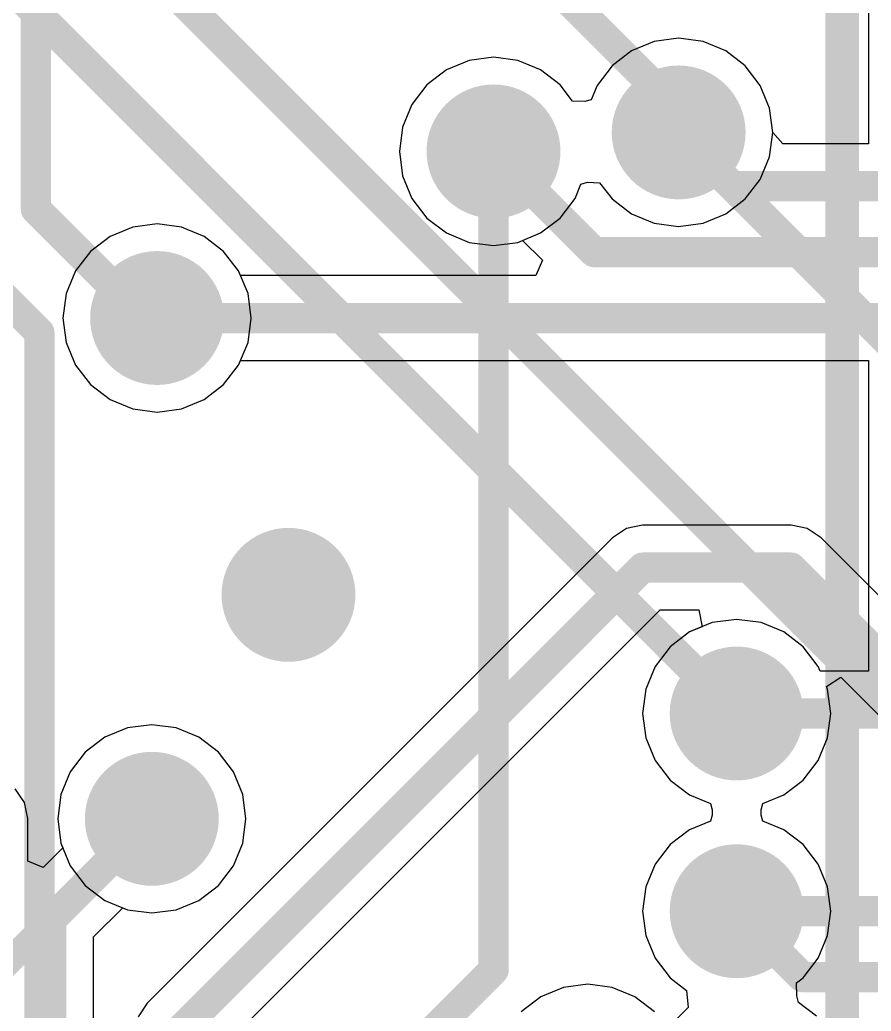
# Model space of a CAD drawing. Header units: millimetres. Extents: x 0 to 7.44, y -3.03 to 0.
# Drawn here: x 4.782 to 5.0362, y -1.4354 to -1.1393 of the extents above; entities that cross this region are included whole.
import ezdxf

# ---------------------------------------------------------------- set-up
doc = ezdxf.new("R2010")
doc.units = ezdxf.units.MM
doc.header["$MEASUREMENT"] = 0
for name, color, linetype in [('BottomLayer', 5, 'Continuous'), ('MidLayer1', 16, 'Continuous'), ('MidLayer2', 76, 'Continuous'), ('MultiLayer', 9, 'Continuous'), ('TopLayer', 1, 'Continuous'), ('TopOverlay', 2, 'Continuous'), ('ViaHoleLayer', 16, 'Continuous')]:
    doc.layers.add(name, color=color, linetype=linetype)

# ---------------------------------------------------------------- blocks, each defined once
blk = doc.blocks.new('STM32H743VIT6_61')
at = {"layer": 'TopOverlay', "const_width": 0.01}
blk.add_lwpolyline([(0.25594, 0.25594), (-0.25594, 0.25594)], dxfattribs=at)

msp = doc.modelspace()

# ---------------------------------------------------------------- linework, layer by layer
at = {"layer": 'BottomLayer'}
for p, q in [((4.97146, -1.14576), (4.96468, -1.14857)), ((4.97874, -1.1448), (4.97146, -1.14576)), ((4.98602, -1.14576), (4.97874, -1.1448)), ((4.9928, -1.14857), (4.98602, -1.14576)), ((4.96468, -1.14857), (4.95886, -1.15304)), ((4.99862, -1.15304), (4.9928, -1.14857)), ((4.91616, -1.15144), (4.90938, -1.15425)), ((4.92344, -1.15048), (4.91616, -1.15144)), ((4.93071, -1.15144), (4.92344, -1.15048)), ((4.93749, -1.15425), (4.93071, -1.15144)), ((4.90938, -1.15425), (4.90356, -1.15872)), ((4.94332, -1.15872), (4.93749, -1.15425)), ((4.95886, -1.15304), (4.95439, -1.15886)), ((5.00309, -1.15886), (4.99862, -1.15304)), ((4.90356, -1.15872), (4.89909, -1.16454)), ((4.94703, -1.16356), (4.94332, -1.15872)), ((4.95439, -1.15886), (4.95262, -1.16314)), ((5.0059, -1.16564), (5.00309, -1.15886)), ((4.95262, -1.16314), (4.95069, -1.1637)), ((4.89909, -1.16454), (4.89628, -1.17132)), ((4.95069, -1.1637), (4.94703, -1.16356)), ((5.00685, -1.17292), (5.0059, -1.16564)), ((4.89628, -1.17132), (4.89532, -1.1786)), ((5.0059, -1.18019), (5.00685, -1.17292)), ((4.89532, -1.1786), (4.89628, -1.18588)), ((5.00309, -1.18697), (5.0059, -1.18019)), ((4.89628, -1.18588), (4.89909, -1.19266)), ((4.99862, -1.1928), (5.00309, -1.18697)), ((4.94778, -1.19266), (4.94956, -1.18837)), ((4.94956, -1.18837), (4.95149, -1.18781)), ((4.95149, -1.18781), (4.95514, -1.18795)), ((4.95514, -1.18795), (4.95886, -1.1928)), ((4.89909, -1.19266), (4.90356, -1.19848)), ((4.94332, -1.19848), (4.94778, -1.19266)), ((4.95886, -1.1928), (4.96468, -1.19727)), ((4.9928, -1.19727), (4.99862, -1.1928)), ((4.90356, -1.19848), (4.90938, -1.20295)), ((4.93749, -1.20295), (4.94332, -1.19848)), ((4.96468, -1.19727), (4.97146, -1.20007)), ((4.98602, -1.20007), (4.9928, -1.19727)), ((4.81568, -1.20119), (4.8089, -1.204)), ((4.82296, -1.20023), (4.81568, -1.20119)), ((4.83023, -1.20119), (4.82296, -1.20023)), ((4.83701, -1.204), (4.83023, -1.20119)), ((4.97146, -1.20007), (4.97874, -1.20103)), ((4.97874, -1.20103), (4.98602, -1.20007)), ((4.8089, -1.204), (4.80308, -1.20847)), ((4.84284, -1.20847), (4.83701, -1.204)), ((4.90938, -1.20295), (4.91616, -1.20575)), ((4.93071, -1.20575), (4.93749, -1.20295)), ((4.91616, -1.20575), (4.92344, -1.20671)), ((4.92344, -1.20671), (4.93071, -1.20575)), ((4.80308, -1.20847), (4.79861, -1.21429)), ((4.8473, -1.21429), (4.84284, -1.20847)), ((4.79861, -1.21429), (4.7958, -1.22107)), ((4.85011, -1.22107), (4.8473, -1.21429)), ((4.7958, -1.22107), (4.79484, -1.22835)), ((4.85107, -1.22835), (4.85011, -1.22107)), ((4.79484, -1.22835), (4.7958, -1.23562)), ((4.85011, -1.23562), (4.85107, -1.22835)), ((4.7958, -1.23562), (4.79861, -1.2424)), ((4.8473, -1.2424), (4.85011, -1.23562)), ((4.79861, -1.2424), (4.80308, -1.24823)), ((4.84284, -1.24823), (4.8473, -1.2424)), ((4.80308, -1.24823), (4.8089, -1.25269)), ((4.83701, -1.25269), (4.84284, -1.24823)), ((4.8089, -1.25269), (4.81568, -1.2555)), ((4.83023, -1.2555), (4.83701, -1.25269)), ((4.81568, -1.2555), (4.82296, -1.25646)), ((4.82296, -1.25646), (4.83023, -1.2555)), ((4.96796, -1.29026), (4.96312, -1.29122)), ((5.01233, -1.29026), (4.96796, -1.29026)), ((5.01474, -1.29074), (5.01233, -1.29026)), ((5.01717, -1.29122), (5.01474, -1.29074)), ((4.96312, -1.29122), (4.95902, -1.29396)), ((5.02127, -1.29396), (5.01717, -1.29122)), ((5.01717, -1.29122), (5.01717, -1.29122)), ((5.01717, -1.29122), (5.01717, -1.29122)), ((4.95902, -1.29396), (4.82004, -1.43295)), ((5.07201, -1.34471), (5.02127, -1.29396)), ((4.84861, -1.44014), (4.9732, -1.31555)), ((4.9732, -1.31555), (4.98478, -1.31555)), ((4.98478, -1.31555), (4.98578, -1.32055)), ((4.98201, -1.32211), (4.97618, -1.32658)), ((4.98578, -1.32055), (4.98201, -1.32211)), ((4.97618, -1.32658), (4.97172, -1.3324)), ((4.97172, -1.3324), (4.96891, -1.33918)), ((5.02291, -1.33844), (5.02715, -1.33561)), ((5.02715, -1.33561), (5.05043, -1.35888)), ((4.96891, -1.33918), (4.96795, -1.34646)), ((5.02322, -1.33918), (5.02291, -1.33844)), ((5.02418, -1.34646), (5.02322, -1.33918)), ((4.96795, -1.34646), (4.96891, -1.35373)), ((5.02322, -1.35373), (5.02418, -1.34646)), ((4.82138, -1.3498), (4.8141, -1.35075)), ((4.82865, -1.35075), (4.82138, -1.3498)), ((4.8141, -1.35075), (4.80732, -1.35356)), ((4.83544, -1.35356), (4.82865, -1.35075)), ((4.80732, -1.35356), (4.8015, -1.35803)), ((4.84126, -1.35803), (4.83544, -1.35356)), ((4.96891, -1.35373), (4.97172, -1.36051)), ((5.02041, -1.36051), (5.02322, -1.35373)), ((4.8015, -1.35803), (4.79703, -1.36385)), ((4.84573, -1.36385), (4.84126, -1.35803)), ((4.97172, -1.36051), (4.97618, -1.36634)), ((5.01594, -1.36634), (5.02041, -1.36051)), ((4.79703, -1.36385), (4.79422, -1.37063)), ((4.84853, -1.37063), (4.84573, -1.36385)), ((4.97618, -1.36634), (4.98201, -1.3708)), ((5.01012, -1.3708), (5.01594, -1.36634)), ((4.79422, -1.37063), (4.79326, -1.37791)), ((4.84949, -1.37791), (4.84853, -1.37063)), ((4.98201, -1.3708), (4.98824, -1.37338)), ((4.98824, -1.37338), (4.98879, -1.37519)), ((5.00334, -1.37519), (5.00389, -1.37338)), ((5.00389, -1.37338), (5.01012, -1.3708)), ((4.98879, -1.37519), (4.98879, -1.37678)), ((5.00334, -1.37678), (5.00334, -1.37519)), ((4.79326, -1.37791), (4.79422, -1.38519)), ((4.84853, -1.38519), (4.84949, -1.37791)), ((4.98824, -1.37858), (4.98201, -1.38116)), ((4.98879, -1.37678), (4.98824, -1.37858)), ((5.00389, -1.37858), (5.00334, -1.37678)), ((5.01012, -1.38116), (5.00389, -1.37858)), ((4.98201, -1.38116), (4.97618, -1.38563)), ((5.01594, -1.38563), (5.01012, -1.38116)), ((4.79422, -1.38519), (4.79703, -1.39197)), ((4.84573, -1.39197), (4.84853, -1.38519)), ((4.97618, -1.38563), (4.97172, -1.39145)), ((5.02041, -1.39145), (5.01594, -1.38563)), ((4.97172, -1.39145), (4.96891, -1.39824)), ((5.02322, -1.39824), (5.02041, -1.39145)), ((4.79703, -1.39197), (4.8015, -1.39779)), ((4.84126, -1.39779), (4.84573, -1.39197)), ((4.8015, -1.39779), (4.80732, -1.40226)), ((4.83544, -1.40226), (4.84126, -1.39779)), ((4.96891, -1.39824), (4.96795, -1.40551)), ((5.02418, -1.40551), (5.02322, -1.39824)), ((4.80732, -1.40226), (4.8141, -1.40507)), ((4.82865, -1.40507), (4.83544, -1.40226)), ((4.8141, -1.40507), (4.82138, -1.40602)), ((4.82138, -1.40602), (4.82865, -1.40507)), ((4.96795, -1.40551), (4.96891, -1.41279)), ((5.02322, -1.41279), (5.02418, -1.40551)), ((4.96891, -1.41279), (4.97172, -1.41957)), ((5.02041, -1.41957), (5.02322, -1.41279)), ((4.97172, -1.41957), (4.97618, -1.42539)), ((5.01594, -1.42539), (5.02041, -1.41957)), ((4.97618, -1.42539), (4.98113, -1.42919)), ((5.01398, -1.4269), (5.01594, -1.42539)), ((5.01403, -1.43076), (5.01398, -1.4269)), ((4.94434, -1.42829), (4.93756, -1.4311)), ((4.95161, -1.42733), (4.94434, -1.42829)), ((4.95889, -1.42829), (4.95161, -1.42733)), ((4.96567, -1.4311), (4.95889, -1.42829)), ((4.98113, -1.42919), (4.98158, -1.43427)), ((4.82004, -1.43295), (4.81729, -1.43705)), ((4.93756, -1.4311), (4.93173, -1.43556)), ((4.97149, -1.43556), (4.96567, -1.4311)), ((5.01458, -1.43274), (5.01403, -1.43076)), ((5.01988, -1.43681), (5.01458, -1.43274)), ((4.98158, -1.43427), (4.97809, -1.4377))]:
    msp.add_line(p, q, dxfattribs=at)
for points, const_width in [([(4.96874, -1.17292, 1), (4.98874, -1.17292, 1)], 0.02), ([(4.91344, -1.1786, 1), (4.93344, -1.1786, 1)], 0.02), ([(4.81296, -1.22835, 1), (4.83296, -1.22835, 1)], 0.02), ([(4.8522, -1.31102, 1), (4.8722, -1.31102, 1)], 0.02), ([(4.9657, -1.3029, 1), (4.97022, -1.3029, 1)], 0.00453), ([(4.9657, -1.3029, 1), (4.97022, -1.3029, 1)], 0.00453), ([(5.01007, -1.3029, 1), (5.01459, -1.3029, 1)], 0.00453), ([(5.01007, -1.3029, 1), (5.01459, -1.3029, 1)], 0.00453), ([(4.98606, -1.34646, 1), (5.00606, -1.34646, 1)], 0.02), ([(4.81138, -1.37791, 1), (4.83138, -1.37791, 1)], 0.02), ([(4.98606, -1.40551, 1), (5.00606, -1.40551, 1)], 0.02)]:
    msp.add_lwpolyline(points, format="xyb", close=True, dxfattribs=dict(at, const_width=const_width))
at = {"layer": 'BottomLayer', "const_width": 0.00906}
for points in [[(4.82898, -1.44189), (4.96796, -1.3029)], [(4.96796, -1.3029), (5.01233, -1.3029)], [(5.01233, -1.3029), (5.06307, -1.35365)]]:
    msp.add_lwpolyline(points, dxfattribs=at)
at = {"layer": 'MidLayer1', "const_width": 0.00906}
for points in [[(4.78678, -1.19588), (4.78678, -0.98225)], [(4.87243, -1.06004), (4.97874, -1.16636)], [(4.97874, -1.17292), (4.97874, -1.16636)], [(4.92344, -1.4231), (4.92344, -1.1786)], [(4.75197, -1.19685), (4.78779, -1.23267)], [(4.78678, -1.19588), (4.81924, -1.22835)], [(4.81924, -1.22835), (4.82296, -1.22835)], [(4.78779, -1.5103), (4.78779, -1.23267)], [(4.85804, -1.48849), (4.92344, -1.4231)]]:
    msp.add_lwpolyline(points, dxfattribs=at)
at = {"layer": 'MidLayer1'}
for points, const_width in [([(4.96874, -1.17292, 1), (4.98874, -1.17292, 1)], 0.02), ([(4.91344, -1.1786, 1), (4.93344, -1.1786, 1)], 0.02), ([(4.97648, -1.16636, 1), (4.981, -1.16636, 1)], 0.00453), ([(4.97648, -1.16636, 1), (4.981, -1.16636, 1)], 0.00453), ([(4.97648, -1.17292, 1), (4.981, -1.17292, 1)], 0.00453), ([(4.92117, -1.1786, 1), (4.9257, -1.1786, 1)], 0.00453), ([(4.78451, -1.19588, 1), (4.78904, -1.19588, 1)], 0.00453), ([(4.78451, -1.19588, 1), (4.78904, -1.19588, 1)], 0.00453), ([(4.81296, -1.22835, 1), (4.83296, -1.22835, 1)], 0.02), ([(4.81698, -1.22835, 1), (4.82151, -1.22835, 1)], 0.00453), ([(4.81698, -1.22835, 1), (4.82151, -1.22835, 1)], 0.00453), ([(4.82069, -1.22835, 1), (4.82522, -1.22835, 1)], 0.00453), ([(4.78552, -1.23267, 1), (4.79005, -1.23267, 1)], 0.00453), ([(4.78552, -1.23267, 1), (4.79005, -1.23267, 1)], 0.00453), ([(4.8522, -1.31102, 1), (4.8722, -1.31102, 1)], 0.02), ([(4.98606, -1.34646, 1), (5.00606, -1.34646, 1)], 0.02), ([(4.81138, -1.37791, 1), (4.83138, -1.37791, 1)], 0.02), ([(4.98606, -1.40551, 1), (5.00606, -1.40551, 1)], 0.02), ([(4.92117, -1.4231, 1), (4.9257, -1.4231, 1)], 0.00453), ([(4.92117, -1.4231, 1), (4.9257, -1.4231, 1)], 0.00453)]:
    msp.add_lwpolyline(points, format="xyb", close=True, dxfattribs=dict(at, const_width=const_width))
at = {"layer": 'MidLayer2'}
for points, const_width in [([(4.33185, -0.635), (5.06299, -1.36614)], 0.00906), ([(4.33701, -0.6874), (4.99606, -1.34646)], 0.00906), ([(4.97874, -1.17292), (5.04158, -1.23576)], 0.00906), ([(4.76346, -1.43583), (4.82138, -1.37791)], 0.00787), ([(4.99606, -1.40551), (5.48487, -1.40551)], 0.00906)]:
    msp.add_lwpolyline(points, dxfattribs=dict(at, const_width=const_width))
for points, const_width in [([(4.96874, -1.17292, 1), (4.98874, -1.17292, 1)], 0.02), ([(4.91344, -1.1786, 1), (4.93344, -1.1786, 1)], 0.02), ([(4.97648, -1.17292, 1), (4.981, -1.17292, 1)], 0.00453), ([(4.81296, -1.22835, 1), (4.83296, -1.22835, 1)], 0.02), ([(4.8522, -1.31102, 1), (4.8722, -1.31102, 1)], 0.02), ([(4.98606, -1.34646, 1), (5.00606, -1.34646, 1)], 0.02), ([(4.9938, -1.34646, 1), (4.99833, -1.34646, 1)], 0.00453), ([(4.81138, -1.37791, 1), (4.83138, -1.37791, 1)], 0.02), ([(4.81941, -1.37791, 1), (4.82335, -1.37791, 1)], 0.00394), ([(4.98606, -1.40551, 1), (5.00606, -1.40551, 1)], 0.02), ([(4.9938, -1.40551, 1), (4.99833, -1.40551, 1)], 0.00453)]:
    msp.add_lwpolyline(points, format="xyb", close=True, dxfattribs=dict(at, const_width=const_width))
at = {"layer": 'MultiLayer', "const_width": 0.02}
for points in [[(4.96874, -1.17292, 1), (4.98874, -1.17292, 1)], [(4.91344, -1.1786, 1), (4.93344, -1.1786, 1)], [(4.81296, -1.22835, 1), (4.83296, -1.22835, 1)], [(4.8522, -1.31102, 1), (4.8722, -1.31102, 1)], [(4.98606, -1.34646, 1), (5.00606, -1.34646, 1)], [(4.81138, -1.37791, 1), (4.83138, -1.37791, 1)], [(4.98606, -1.40551, 1), (5.00606, -1.40551, 1)]]:
    msp.add_lwpolyline(points, format="xyb", close=True, dxfattribs=at)
at = {"layer": 'TopLayer'}
for p, q in [((5.03543, -1.1221), (5.03543, -1.1437)), ((4.97146, -1.14576), (4.96468, -1.14857)), ((4.97874, -1.1448), (4.97146, -1.14576)), ((4.98602, -1.14576), (4.97874, -1.1448)), ((4.9928, -1.14857), (4.98602, -1.14576)), ((5.03543, -1.1437), (5.03543, -1.17633)), ((4.96468, -1.14857), (4.95886, -1.15304)), ((4.99862, -1.15304), (4.9928, -1.14857)), ((4.91616, -1.15144), (4.90938, -1.15425)), ((4.92344, -1.15048), (4.91616, -1.15144)), ((4.93071, -1.15144), (4.92344, -1.15048)), ((4.93749, -1.15425), (4.93071, -1.15144)), ((4.90938, -1.15425), (4.90356, -1.15872)), ((4.94332, -1.15872), (4.93749, -1.15425)), ((4.95886, -1.15304), (4.95439, -1.15886)), ((5.00309, -1.15886), (4.99862, -1.15304)), ((4.90356, -1.15872), (4.89909, -1.16454)), ((4.94703, -1.16356), (4.94332, -1.15872)), ((4.95439, -1.15886), (4.95262, -1.16314)), ((5.0059, -1.16564), (5.00309, -1.15886)), ((4.95262, -1.16314), (4.95069, -1.1637)), ((4.89909, -1.16454), (4.89628, -1.17132)), ((4.95069, -1.1637), (4.94703, -1.16356)), ((5.00685, -1.17292), (5.0059, -1.16564)), ((4.89628, -1.17132), (4.89532, -1.1786)), ((5.00985, -1.17633), (5.00685, -1.17292)), ((5.03543, -1.17633), (5.00985, -1.17633)), ((4.89532, -1.1786), (4.89628, -1.18588)), ((4.89628, -1.18588), (4.89909, -1.19266)), ((4.89909, -1.19266), (4.90356, -1.19848)), ((4.90356, -1.19848), (4.90938, -1.20295)), ((4.81568, -1.20119), (4.8089, -1.204)), ((4.82296, -1.20023), (4.81568, -1.20119)), ((4.83023, -1.20119), (4.82296, -1.20023)), ((4.83701, -1.204), (4.83023, -1.20119)), ((4.8089, -1.204), (4.80308, -1.20847)), ((4.84284, -1.20847), (4.83701, -1.204)), ((4.90938, -1.20295), (4.91616, -1.20575)), ((4.91616, -1.20575), (4.92344, -1.20671)), ((4.92344, -1.20671), (4.93071, -1.20575)), ((4.93071, -1.20575), (4.93213, -1.20517)), ((4.93213, -1.20517), (4.93804, -1.21108)), ((4.80308, -1.20847), (4.79861, -1.21429)), ((4.8473, -1.21429), (4.84284, -1.20847)), ((4.93804, -1.21108), (4.93613, -1.2157)), ((4.79861, -1.21429), (4.7958, -1.22107)), ((4.84789, -1.2157), (4.8473, -1.21429)), ((4.93613, -1.2157), (4.84789, -1.2157)), ((4.7958, -1.22107), (4.79484, -1.22835)), ((4.79484, -1.22835), (4.7958, -1.23562)), ((4.7958, -1.23562), (4.79861, -1.2424)), ((4.79861, -1.2424), (4.80308, -1.24823)), ((4.84284, -1.24823), (4.8473, -1.2424)), ((4.8473, -1.2424), (4.84789, -1.24099)), ((4.84789, -1.24099), (5.03543, -1.24099)), ((5.03543, -1.24099), (5.03543, -1.26181)), ((4.80308, -1.24823), (4.8089, -1.25269)), ((4.83701, -1.25269), (4.84284, -1.24823)), ((4.8089, -1.25269), (4.81568, -1.2555)), ((4.83023, -1.2555), (4.83701, -1.25269)), ((4.81568, -1.2555), (4.82296, -1.25646)), ((4.82296, -1.25646), (4.83023, -1.2555)), ((5.03543, -1.26181), (5.03543, -1.30118)), ((5.03543, -1.30118), (5.03543, -1.33381)), ((4.98879, -1.3193), (4.98201, -1.32211)), ((4.99606, -1.31834), (4.98879, -1.3193)), ((5.00334, -1.3193), (4.99606, -1.31834)), ((5.01012, -1.32211), (5.00334, -1.3193)), ((4.98201, -1.32211), (4.97618, -1.32658)), ((5.01594, -1.32658), (5.01012, -1.32211)), ((4.97618, -1.32658), (4.97172, -1.3324)), ((5.02041, -1.3324), (5.01594, -1.32658)), ((4.97172, -1.3324), (4.96891, -1.33918)), ((5.021, -1.33381), (5.02041, -1.3324)), ((5.03543, -1.33381), (5.021, -1.33381)), ((4.96891, -1.33918), (4.96795, -1.34646)), ((4.96795, -1.34646), (4.96891, -1.35373)), ((4.82138, -1.3498), (4.8141, -1.35075)), ((4.82865, -1.35075), (4.82138, -1.3498)), ((4.8141, -1.35075), (4.80732, -1.35356)), ((4.83544, -1.35356), (4.82865, -1.35075)), ((4.80732, -1.35356), (4.8015, -1.35803)), ((4.84126, -1.35803), (4.83544, -1.35356)), ((4.96891, -1.35373), (4.97172, -1.36051)), ((4.8015, -1.35803), (4.79703, -1.36385)), ((4.84573, -1.36385), (4.84126, -1.35803)), ((4.97172, -1.36051), (4.97618, -1.36634)), ((4.79703, -1.36385), (4.79422, -1.37063)), ((4.84853, -1.37063), (4.84573, -1.36385)), ((4.97618, -1.36634), (4.98201, -1.3708)), ((4.78334, -1.37301), (4.78059, -1.36891)), ((4.79422, -1.37063), (4.79326, -1.37791)), ((4.84949, -1.37791), (4.84853, -1.37063)), ((4.7843, -1.37785), (4.78334, -1.37301)), ((4.98201, -1.3708), (4.98824, -1.37338)), ((4.98824, -1.37338), (4.98879, -1.37519)), ((4.98879, -1.37519), (4.98879, -1.37678)), ((4.7843, -1.39057), (4.7843, -1.37785)), ((4.79326, -1.37791), (4.79422, -1.38519)), ((4.84853, -1.38519), (4.84949, -1.37791)), ((4.98824, -1.37858), (4.98201, -1.38116)), ((4.98879, -1.37678), (4.98824, -1.37858)), ((4.98201, -1.38116), (4.97618, -1.38563)), ((4.79422, -1.38519), (4.79481, -1.3866)), ((4.84573, -1.39197), (4.84853, -1.38519)), ((4.79481, -1.3866), (4.78892, -1.39249)), ((4.97618, -1.38563), (4.97172, -1.39145)), ((4.78892, -1.39249), (4.7843, -1.39057)), ((4.97172, -1.39145), (4.96891, -1.39824)), ((4.84126, -1.39779), (4.84573, -1.39197)), ((4.83544, -1.40226), (4.84126, -1.39779)), ((4.96891, -1.39824), (4.96795, -1.40551)), ((4.82865, -1.40507), (4.83544, -1.40226)), ((4.80398, -1.41319), (4.81269, -1.40448)), ((4.81269, -1.40448), (4.8141, -1.40507)), ((4.8141, -1.40507), (4.82138, -1.40602)), ((4.82138, -1.40602), (4.82865, -1.40507)), ((4.96795, -1.40551), (4.96891, -1.41279)), ((4.80398, -1.44235), (4.80398, -1.41319)), ((4.96891, -1.41279), (4.97172, -1.41957)), ((4.97172, -1.41957), (4.97618, -1.42539)), ((4.97618, -1.42539), (4.98113, -1.42919)), ((4.94434, -1.42829), (4.93756, -1.4311)), ((4.95161, -1.42733), (4.94434, -1.42829)), ((4.95889, -1.42829), (4.95161, -1.42733)), ((4.96567, -1.4311), (4.95889, -1.42829)), ((4.98113, -1.42919), (4.98158, -1.43427)), ((4.93756, -1.4311), (4.93173, -1.43556)), ((4.97149, -1.43556), (4.96567, -1.4311)), ((4.98158, -1.43427), (4.97809, -1.4377))]:
    msp.add_line(p, q, dxfattribs=at)
for points, const_width in [([(4.96874, -1.17292, 1), (4.98874, -1.17292, 1)], 0.02), ([(4.91344, -1.1786, 1), (4.93344, -1.1786, 1)], 0.02), ([(4.97648, -1.17292, 1), (4.981, -1.17292, 1)], 0.00453), ([(4.92117, -1.1786, 1), (4.9257, -1.1786, 1)], 0.00453), ([(4.99254, -1.18898, 1), (4.99706, -1.18898, 1)], 0.00453), ([(4.99254, -1.18898, 1), (4.99706, -1.18898, 1)], 0.00453), ([(4.95124, -1.20866, 1), (4.95576, -1.20866, 1)], 0.00453), ([(4.95124, -1.20866, 1), (4.95576, -1.20866, 1)], 0.00453), ([(4.81296, -1.22835, 1), (4.83296, -1.22835, 1)], 0.02), ([(4.82069, -1.22835, 1), (4.82522, -1.22835, 1)], 0.00453), ([(4.8522, -1.31102, 1), (4.8722, -1.31102, 1)], 0.02), ([(4.98606, -1.34646, 1), (5.00606, -1.34646, 1)], 0.02), ([(4.9938, -1.34646, 1), (4.99833, -1.34646, 1)], 0.00453), ([(4.81138, -1.37791, 1), (4.83138, -1.37791, 1)], 0.02), ([(4.81911, -1.37791, 1), (4.82364, -1.37791, 1)], 0.00453), ([(4.98606, -1.40551, 1), (5.00606, -1.40551, 1)], 0.02), ([(4.9938, -1.40551, 1), (4.99833, -1.40551, 1)], 0.00453), ([(4.78907, -1.40795, 1), (4.7936, -1.40795, 1)], 0.00453), ([(4.78907, -1.40795, 1), (4.7936, -1.40795, 1)], 0.00453), ([(5.01348, -1.4252, 1), (5.01801, -1.4252, 1)], 0.00453), ([(5.01348, -1.4252, 1), (5.01801, -1.4252, 1)], 0.00453)]:
    msp.add_lwpolyline(points, format="xyb", close=True, dxfattribs=dict(at, const_width=const_width))
at = {"layer": 'TopLayer', "const_width": 0.00906}
for points in [[(4.97874, -1.17292), (4.9948, -1.18898)], [(4.92344, -1.1786), (4.9535, -1.20866)], [(4.9948, -1.18898), (5.0748, -1.18898)], [(4.9535, -1.20866), (5.0748, -1.20866)], [(4.82296, -1.22835), (5.0748, -1.22835)], [(4.99606, -1.34646), (5.0748, -1.34646)], [(4.79134, -1.40795), (4.82138, -1.37791)], [(4.99606, -1.40551), (5.01575, -1.4252)], [(4.79134, -1.5315), (4.79134, -1.40795)], [(5.01575, -1.4252), (5.0748, -1.4252)]]:
    msp.add_lwpolyline(points, dxfattribs=at)
at = {"layer": 'ViaHoleLayer', "const_width": 0.00956}
for points in [[(4.97396, -1.17292, 1), (4.98352, -1.17292, 1)], [(4.91866, -1.1786, 1), (4.92822, -1.1786, 1)], [(4.81818, -1.22835, 1), (4.82774, -1.22835, 1)], [(4.85742, -1.31102, 1), (4.86699, -1.31102, 1)], [(4.99128, -1.34646, 1), (5.00084, -1.34646, 1)], [(4.8166, -1.37791, 1), (4.82616, -1.37791, 1)], [(4.99128, -1.40551, 1), (5.00084, -1.40551, 1)]]:
    msp.add_lwpolyline(points, format="xyb", close=True, dxfattribs=at)

# ---------------------------------------------------------------- block references
at = {"rotation": 270}
msp.add_blockref('STM32H743VIT6_61', (4.77165, -1.22835), dxfattribs=at)

doc.saveas('drawing.dxf')
